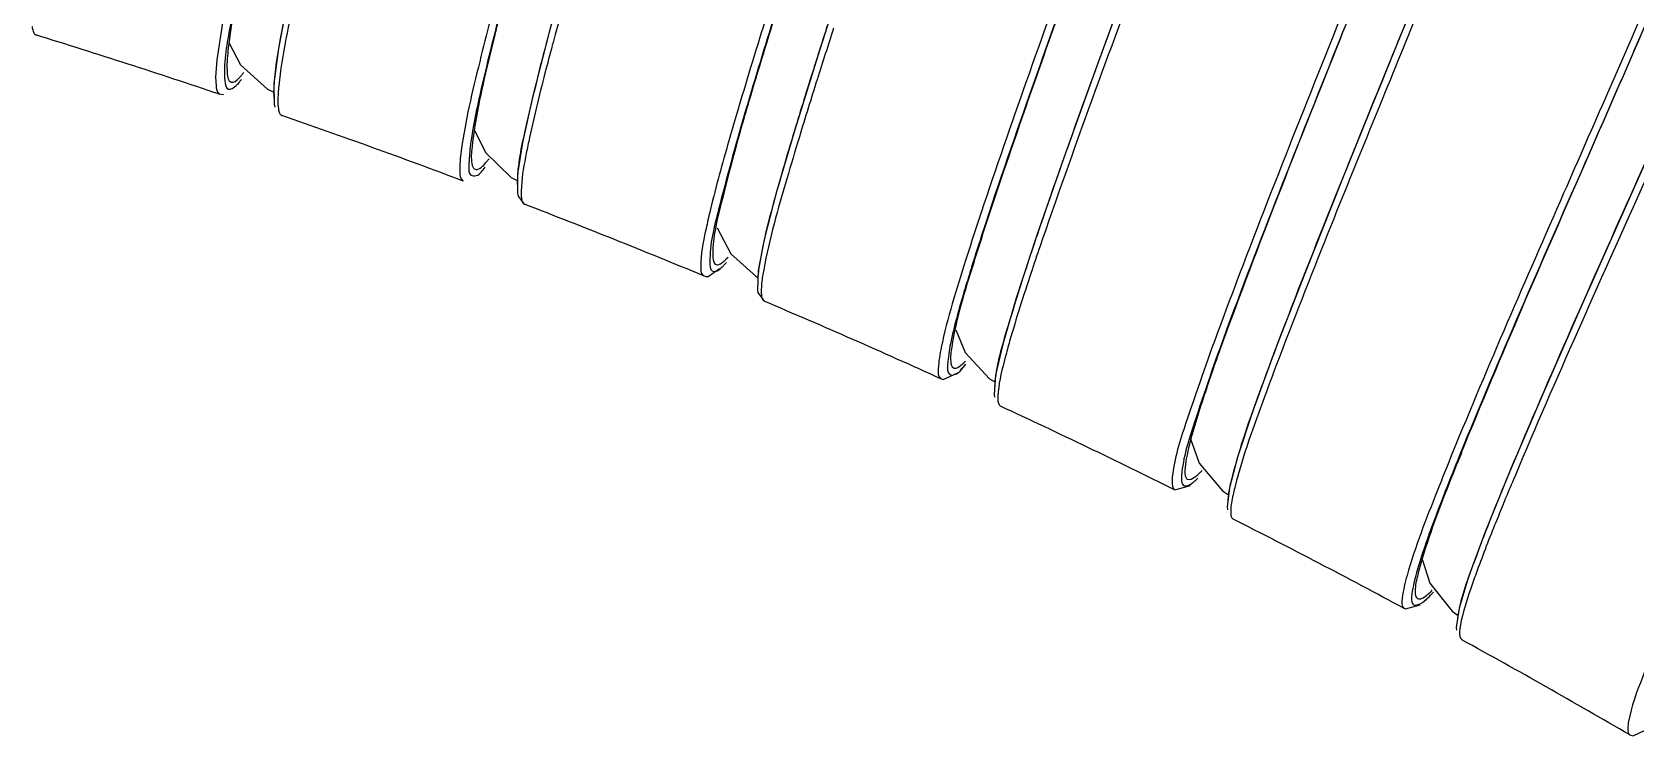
# Model space of a CAD drawing. Header units: millimetres. Extents: x 601 to 1195, y -13 to 407.
# Drawn here: x 1003.02 to 1017.27, y 363.4 to 369.66 of the extents above; entities that cross this region are included whole.
import ezdxf

# ---------------------------------------------------------------- set-up
doc = ezdxf.new("R2010")
doc.units = ezdxf.units.MM
doc.header["$LTSCALE"] = 0.1

msp = doc.modelspace()

# ---------------------------------------------------------------- linework, layer by layer
at = {"color": 7, "linetype": 'Continuous'}
for p, q in [((1010.286, 370.338), (1010.014, 369.493)), ((1005.294, 369.967), (1005.206, 369.51)), ((1007.612, 369.656), (1007.599, 369.606)), ((1003.049, 369.631), (1003.051, 369.63)), ((1004.768, 369.558), (1004.87, 369.363)), ((1005.206, 369.51), (1005.165, 369.199)), ((1017.194, 369.513), (1017.178, 369.477)), ((1010.014, 369.493), (1009.795, 368.787)), ((1017.178, 369.477), (1017.019, 369.113)), ((1017.254, 369.487), (1017.238, 369.45)), ((1004.87, 369.363), (1005.108, 369.149)), ((1004.677, 369.106), (1004.717, 369.099)), ((1004.677, 369.106), (1004.684, 369.103)), ((1004.844, 369.188), (1004.856, 369.206)), ((1005.108, 369.149), (1005.166, 369.122)), ((1005.233, 368.915), (1005.235, 368.914)), ((1009.28, 368.931), (1009.269, 368.894)), ((1006.951, 368.778), (1007.045, 368.585)), ((1007.375, 368.673), (1007.331, 368.394)), ((1007.045, 368.585), (1007.275, 368.363)), ((1006.843, 368.335), (1006.849, 368.332)), ((1007.275, 368.363), (1007.335, 368.333)), ((1007.336, 368.197), (1007.391, 368.126)), ((1007.391, 368.126), (1007.393, 368.125)), ((1009.105, 367.914), (1009.226, 367.685)), ((1009.524, 367.812), (1009.471, 367.534)), ((1011.946, 367.842), (1011.939, 367.823)), ((1011.998, 367.816), (1011.976, 367.752)), ((1009.226, 367.685), (1009.448, 367.484)), ((1009.119, 367.54), (1009.131, 367.55)), ((1008.979, 367.493), (1009.006, 367.483)), ((1008.979, 367.493), (1008.987, 367.488)), ((1009.448, 367.484), (1009.468, 367.473)), ((1009.468, 367.339), (1009.522, 367.264)), ((1009.522, 367.264), (1009.524, 367.263)), ((1011.228, 367.009), (1011.311, 366.807)), ((1013.566, 367.019), (1013.559, 367)), ((1013.636, 367.016), (1013.627, 366.99)), ((1011.311, 366.807), (1011.526, 366.573)), ((1011.644, 366.88), (1011.58, 366.604)), ((1011.268, 366.649), (1011.283, 366.667)), ((1011.091, 366.575), (1011.115, 366.567)), ((1011.091, 366.575), (1011.095, 366.573)), ((1011.115, 366.567), (1011.245, 366.625)), ((1011.526, 366.573), (1011.579, 366.542)), ((1011.603, 366.456), (1011.6, 366.425)), ((1016.433, 366.41), (1016.146, 365.737)), ((1011.623, 366.331), (1011.624, 366.33)), ((1013.312, 366.038), (1013.39, 365.822)), ((1013.39, 365.822), (1013.597, 365.576)), ((1013.73, 365.877), (1013.658, 365.603)), ((1013.35, 365.662), (1013.366, 365.678)), ((1016.2, 365.717), (1016.183, 365.677)), ((1013.17, 365.587), (1013.174, 365.586)), ((1013.17, 365.587), (1013.171, 365.587)), ((1013.174, 365.586), (1013.313, 365.625)), ((1013.321, 365.64), (1013.334, 365.65)), ((1013.597, 365.576), (1013.651, 365.542)), ((1016.104, 365.487), (1016.083, 365.435)), ((1013.69, 365.327), (1013.692, 365.326)), ((1015.376, 364.959), (1015.441, 364.755)), ((1015.782, 364.804), (1015.7, 364.533)), ((1015.441, 364.755), (1015.638, 364.505)), ((1015.211, 364.532), (1015.223, 364.527)), ((1015.211, 364.532), (1015.213, 364.531)), ((1015.223, 364.527), (1015.355, 364.564)), ((1015.395, 364.602), (1015.412, 364.617)), ((1015.638, 364.505), (1015.692, 364.468)), ((1015.722, 364.254), (1015.724, 364.252)), ((1017.212, 363.411), (1017.225, 363.403)), ((1017.212, 363.411), (1017.217, 363.407))]:
    msp.add_line(p, q, dxfattribs=at)
for points in [[(1017.254, 369.487), (1017.365, 369.741), (1017.616, 370.318), (1017.864, 370.894), (1018.105, 371.459), (1018.333, 372.004), (1018.544, 372.517), (1018.732, 372.993)], [(1013.249, 371.452), (1012.835, 370.323), (1012.487, 369.37), (1012.188, 368.537)], [(1007.808, 370.373), (1007.612, 369.655), (1007.467, 369.089), (1007.375, 368.673)], [(1015.489, 370.39), (1015.034, 369.269), (1014.654, 368.329), (1014.328, 367.509)], [(1017.691, 369.253), (1017.196, 368.141), (1016.785, 367.216), (1016.433, 366.41)], [(1005.165, 369.199), (1005.167, 369.015), (1005.173, 368.989)], [(1009.795, 368.787), (1009.631, 368.226), (1009.524, 367.812)], [(1012.188, 368.537), (1011.945, 367.841), (1011.764, 367.288), (1011.644, 366.88)], [(1007.331, 368.394), (1007.33, 368.222), (1007.336, 368.197)], [(1009.006, 367.483), (1009.025, 367.483), (1009.125, 367.554)], [(1009.471, 367.534), (1009.464, 367.362), (1009.468, 367.339)], [(1014.328, 367.509), (1014.063, 366.824), (1013.864, 366.28), (1013.73, 365.877)], [(1011.58, 366.604), (1011.567, 366.432), (1011.571, 366.408)], [(1016.146, 365.737), (1015.929, 365.202), (1015.782, 364.804)], [(1013.658, 365.603), (1013.638, 365.431), (1013.641, 365.407)], [(1015.7, 364.533), (1015.674, 364.36), (1015.676, 364.336)], [(1017.225, 363.403), (1017.246, 363.397), (1017.354, 363.447)]]:
    msp.add_lwpolyline(points, dxfattribs=at)
for centre, radius, start, end in [((1035.224, 362.645), 28.951, 165.7625, 166.0373), ((1087.283, 345.005), 81.056, 162.25393, 162.56171), ((1090.852, 343.645), 84.81, 162.11578, 162.44031), ((982.961, 304.665), 68, 71.37028, 72.81632), ((1044.472, 359.721), 38.118, 164.9265, 165.0761), ((1004.607, 369.487), 0.346, 315.4004, 316.9387), ((1007.525, 369.021), 2.365, 173.8661, 174.2461), ((1058.779, 353.953), 51.181, 162.5566, 163.2052), ((1058.863, 353.754), 51.262, 162.4252, 163.0197), ((1004.591, 369.417), 0.337, 314.9232, 317.4231), ((1042.051, 359.428), 34.049, 163.6153, 163.8625), ((982.961, 304.665), 68, 69.43361, 70.87965), ((1006.505, 368.975), 0.725, 319.7073, 320.2005), ((1006.399, 369.063), 0.864, 320.2352, 321.8676), ((1049.606, 355.511), 40.09, 161.2698, 161.915), ((1007.856, 368.315), 0.527, 179.8069, 181.2768), ((1007.764, 368.313), 0.435, 181.2804, 182.7251), ((982.961, 304.665), 68, 67.49716, 68.94321), ((1034.824, 360.25), 24.572, 161.7167, 162.7351), ((1008.699, 368.111), 0.679, 317.1391, 317.9031), ((1008.966, 367.751), 0.26, 309.5279, 310.2805), ((1008.938, 367.783), 0.303, 310.3158, 312.3841), ((1008.903, 367.821), 0.354, 312.3514, 313.0918), ((1008.796, 368.02), 0.546, 314.8065, 317.1945), ((982.961, 304.665), 68, 65.56044, 67.00648), ((1036.713, 358.541), 24.579, 159.9687, 160.7086), ((1012.06, 366.49), 0.489, 176.8704, 177.5611), ((982.961, 304.665), 68, 63.62377, 65.06981), ((1039.111, 356.36), 25.273, 157.8431, 158.7766), ((1043.584, 354.662), 30.05, 158.0101, 158.1924), ((1045.47, 353.515), 31.769, 157.3489, 157.8339), ((1047.623, 352.478), 34.098, 157.2267, 157.5729), ((1013.18, 365.832), 0.239, 304.1257, 306.1924), ((982.961, 304.665), 68, 61.6871, 63.13315), ((1015.017, 365.148), 0.637, 310.5256, 312.1475), ((1014.895, 365.283), 0.819, 312.1531, 313.7823), ((1016.349, 364.272), 0.647, 170.0305, 172.3422), ((982.961, 304.665), 68, 59.7505, 61.19654)]:
    msp.add_arc(centre, radius, start, end, dxfattribs=at)
for points, knots in [([(1008.732, 373.327), (1008.632, 372.986), (1008.271, 371.757), (1007.907, 370.528), (1007.666, 369.634)], [0, 0, 0, 0, 0.276787, 1, 1, 1, 1]), ([(1018.678, 373.031), (1018.579, 372.777), (1018.103, 371.597), (1017.594, 370.43), (1017.194, 369.513)], [0, 0, 0, 0, 0.213855, 1, 1, 1, 1]), ([(1018.718, 372.956), (1018.62, 372.706), (1018.151, 371.542), (1017.649, 370.391), (1017.254, 369.487)], [0, 0, 0, 0, 0.21387, 1, 1, 1, 1]), ([(1012.797, 371.655), (1012.691, 371.359), (1012.301, 370.27), (1011.91, 369.182), (1011.64, 368.384)], [0, 0, 0, 0, 0.271857, 1, 1, 1, 1]), ([(1012.784, 371.618), (1012.662, 371.278), (1012.225, 370.06), (1011.784, 368.844), (1011.492, 367.958)], [0, 0, 0, 0, 0.279546, 1, 1, 1, 1]), ([(1013.249, 371.451), (1013.127, 371.117), (1012.686, 369.917), (1012.243, 368.717), (1011.946, 367.842)], [0, 0, 0, 0, 0.277734, 1, 1, 1, 1]), ([(1013.311, 371.429), (1013.188, 371.096), (1012.745, 369.894), (1012.299, 368.693), (1011.998, 367.816)], [0, 0, 0, 0, 0.276802, 1, 1, 1, 1]), ([(1012.569, 371.216), (1012.461, 370.915), (1012.074, 369.838), (1011.687, 368.762), (1011.428, 367.979)], [0, 0, 0, 0, 0.279675, 1, 1, 1, 1]), ([(1004.938, 370.52), (1004.877, 370.241), (1004.796, 369.814), (1004.714, 369.374), (1004.73, 369.221)], [0, 0, 0, 0, 0.650247, 1, 1, 1, 1]), ([(1004.942, 370.512), (1004.919, 370.405), (1004.848, 370.066), (1004.78, 369.724), (1004.757, 369.488)], [0, 0, 0, 0, 0.314426, 1, 1, 1, 1]), ([(1014.968, 370.596), (1014.837, 370.265), (1014.363, 369.075), (1013.887, 367.886), (1013.566, 367.019)], [0, 0, 0, 0, 0.27788, 1, 1, 1, 1]), ([(1015.044, 370.609), (1014.909, 370.268), (1014.428, 369.055), (1013.943, 367.842), (1013.621, 366.96)], [0, 0, 0, 0, 0.280429, 1, 1, 1, 1]), ([(1015.029, 370.572), (1014.899, 370.243), (1014.428, 369.06), (1013.955, 367.878), (1013.636, 367.016)], [0, 0, 0, 0, 0.278272, 1, 1, 1, 1]), ([(1004.863, 370.493), (1004.845, 370.411), (1004.784, 370.128), (1004.727, 369.843), (1004.693, 369.64)], [0, 0, 0, 0, 0.289858, 1, 1, 1, 1]), ([(1005.448, 370.396), (1005.418, 370.266), (1005.327, 369.863), (1005.238, 369.457), (1005.209, 369.178)], [0, 0, 0, 0, 0.320662, 1, 1, 1, 1]), ([(1015.489, 370.389), (1015.354, 370.056), (1014.869, 368.861), (1014.381, 367.666), (1014.052, 366.795)], [0, 0, 0, 0, 0.278401, 1, 1, 1, 1]), ([(1009.742, 370.2), (1009.709, 370.095), (1009.588, 369.706), (1009.469, 369.317), (1009.385, 369.033)], [0, 0, 0, 0, 0.27062, 1, 1, 1, 1]), ([(1009.624, 370.054), (1009.592, 369.953), (1009.475, 369.579), (1009.361, 369.205), (1009.28, 368.931)], [0, 0, 0, 0, 0.270406, 1, 1, 1, 1]), ([(1009.696, 370.062), (1009.663, 369.958), (1009.544, 369.577), (1009.428, 369.195), (1009.346, 368.916)], [0, 0, 0, 0, 0.271354, 1, 1, 1, 1]), ([(1015.382, 369.952), (1015.262, 369.658), (1014.83, 368.601), (1014.399, 367.544), (1014.106, 366.774)], [0, 0, 0, 0, 0.278337, 1, 1, 1, 1]), ([(1005.279, 369.893), (1005.266, 369.831), (1005.226, 369.626), (1005.189, 369.419), (1005.173, 369.274)], [0, 0, 0, 0, 0.301438, 1, 1, 1, 1]), ([(1003.016, 369.705), (1003.017, 369.695), (1003.022, 369.669), (1003.033, 369.637), (1003.049, 369.631)], [0, 0, 0, 0, 0.353414, 1, 1, 1, 1]), ([(1007.087, 369.762), (1007.056, 369.639), (1006.96, 369.253), (1006.865, 368.864), (1006.83, 368.596)], [0, 0, 0, 0, 0.31975, 1, 1, 1, 1]), ([(1007.153, 369.745), (1007.123, 369.628), (1007.032, 369.26), (1006.943, 368.89), (1006.91, 368.634)], [0, 0, 0, 0, 0.318838, 1, 1, 1, 1]), ([(1004.693, 369.64), (1004.685, 369.589), (1004.663, 369.436), (1004.64, 369.281), (1004.651, 369.178)], [0, 0, 0, 0, 0.33408, 1, 1, 1, 1]), ([(1007.129, 369.63), (1007.065, 369.373), (1006.981, 369.034), (1006.925, 368.647), (1006.916, 368.515), (1006.929, 368.469)], [0, 0, 0, 0, 0.672953, 0.881042, 1, 1, 1, 1]), ([(1007.599, 369.606), (1007.527, 369.335), (1007.425, 368.91), (1007.329, 368.476), (1007.329, 368.317)], [0, 0, 0, 0, 0.63693, 1, 1, 1, 1]), ([(1007.64, 369.537), (1007.618, 369.455), (1007.543, 369.171), (1007.473, 368.885), (1007.43, 368.681)], [0, 0, 0, 0, 0.28916, 1, 1, 1, 1]), ([(1004.757, 369.488), (1004.75, 369.422), (1004.743, 369.341), (1004.758, 369.219), (1004.785, 369.21)], [0, 0, 0, 0, 0.697942, 1, 1, 1, 1]), ([(1017.238, 369.45), (1017.094, 369.12), (1016.576, 367.936), (1016.055, 366.754), (1015.704, 365.891)], [0, 0, 0, 0, 0.279444, 1, 1, 1, 1]), ([(1017.254, 369.487), (1017.109, 369.154), (1016.591, 367.966), (1016.069, 366.779), (1015.719, 365.914)], [0, 0, 0, 0, 0.279834, 1, 1, 1, 1]), ([(1004.73, 369.221), (1004.733, 369.194), (1004.748, 369.117), (1004.811, 369.161), (1004.829, 369.179)], [0, 0, 0, 0, 0.51949, 1, 1, 1, 1]), ([(1004.839, 369.189), (1004.845, 369.196), (1004.858, 369.211), (1004.869, 369.226), (1004.876, 369.234)], [0, 0, 0, 0, 0.46745, 1, 1, 1, 1]), ([(1004.86, 369.252), (1004.866, 369.258), (1004.879, 369.273), (1004.891, 369.288), (1004.897, 369.297)], [0, 0, 0, 0, 0.466705, 1, 1, 1, 1]), ([(1005.172, 369.258), (1005.17, 369.238), (1005.164, 369.172), (1005.161, 369.106), (1005.167, 369.061)], [0, 0, 0, 0, 0.31253, 1, 1, 1, 1]), ([(1017.691, 369.252), (1017.547, 368.929), (1017.028, 367.764), (1016.506, 366.6), (1016.151, 365.75)], [0, 0, 0, 0, 0.277491, 1, 1, 1, 1]), ([(1017.752, 369.226), (1017.607, 368.903), (1017.085, 367.736), (1016.559, 366.57), (1016.2, 365.717)], [0, 0, 0, 0, 0.276637, 1, 1, 1, 1]), ([(1005.209, 369.178), (1005.207, 369.156), (1005.201, 369.088), (1005.197, 369.018), (1005.205, 368.972)], [0, 0, 0, 0, 0.317361, 1, 1, 1, 1]), ([(1017.019, 369.113), (1016.889, 368.816), (1016.424, 367.753), (1015.958, 366.69), (1015.642, 365.916)], [0, 0, 0, 0, 0.279509, 1, 1, 1, 1]), ([(1005.205, 368.972), (1005.207, 368.959), (1005.211, 368.938), (1005.225, 368.919), (1005.233, 368.915)], [0, 0, 0, 0, 0.606554, 1, 1, 1, 1]), ([(1009.269, 368.894), (1009.245, 368.812), (1009.163, 368.53), (1009.085, 368.246), (1009.037, 368.043)], [0, 0, 0, 0, 0.28916, 1, 1, 1, 1]), ([(1009.346, 368.916), (1009.264, 368.638), (1009.151, 368.209), (1009.038, 367.768), (1009.041, 367.61)], [0, 0, 0, 0, 0.647552, 1, 1, 1, 1]), ([(1009.344, 368.892), (1009.271, 368.638), (1009.166, 368.24), (1009.067, 367.833), (1009.066, 367.684)], [0, 0, 0, 0, 0.639686, 1, 1, 1, 1]), ([(1007.43, 368.681), (1007.42, 368.635), (1007.391, 368.49), (1007.366, 368.344), (1007.363, 368.244)], [0, 0, 0, 0, 0.318382, 1, 1, 1, 1]), ([(1009.781, 368.742), (1009.746, 368.625), (1009.638, 368.255), (1009.532, 367.883), (1009.487, 367.624)], [0, 0, 0, 0, 0.31756, 1, 1, 1, 1]), ([(1009.836, 368.725), (1009.798, 368.6), (1009.682, 368.209), (1009.568, 367.816), (1009.519, 367.542)], [0, 0, 0, 0, 0.318684, 1, 1, 1, 1]), ([(1006.83, 368.596), (1006.822, 368.536), (1006.815, 368.456), (1006.82, 368.352), (1006.843, 368.335)], [0, 0, 0, 0, 0.678563, 1, 1, 1, 1]), ([(1006.91, 368.634), (1006.903, 368.579), (1006.901, 368.507), (1006.893, 368.378), (1006.992, 368.372), (1007.02, 368.426), (1007.043, 368.454)], [0, 0, 0, 0, 0.403399, 0.617006, 0.735258, 1, 1, 1, 1]), ([(1006.929, 368.469), (1006.931, 368.461), (1006.936, 368.448), (1006.948, 368.437), (1006.954, 368.435)], [0, 0, 0, 0, 0.574214, 1, 1, 1, 1]), ([(1006.954, 368.435), (1006.96, 368.433), (1007.006, 368.436), (1007.034, 368.477), (1007.058, 368.506)], [0, 0, 0, 0, 0.148752, 1, 1, 1, 1]), ([(1007.363, 368.244), (1007.363, 368.238), (1007.363, 368.226), (1007.363, 368.214), (1007.363, 368.209)], [0, 0, 0, 0, 0.52136, 1, 1, 1, 1]), ([(1007.363, 368.209), (1007.364, 368.198), (1007.366, 368.17), (1007.374, 368.134), (1007.392, 368.126)], [0, 0, 0, 0, 0.357262, 1, 1, 1, 1]), ([(1009.037, 368.043), (1009.025, 367.992), (1008.991, 367.837), (1008.957, 367.679), (1008.959, 367.573)], [0, 0, 0, 0, 0.332098, 1, 1, 1, 1]), ([(1011.428, 367.979), (1011.389, 367.861), (1011.269, 367.488), (1011.151, 367.113), (1011.097, 366.852)], [0, 0, 0, 0, 0.317702, 1, 1, 1, 1]), ([(1011.497, 367.956), (1011.458, 367.836), (1011.344, 367.473), (1011.228, 367.107), (1011.19, 366.855)], [0, 0, 0, 0, 0.330328, 1, 1, 1, 1]), ([(1011.939, 367.823), (1011.846, 367.548), (1011.712, 367.118), (1011.581, 366.679), (1011.572, 366.516)], [0, 0, 0, 0, 0.641094, 1, 1, 1, 1]), ([(1009.066, 367.684), (1009.066, 367.672), (1009.067, 367.64), (1009.075, 367.596), (1009.095, 367.588)], [0, 0, 0, 0, 0.366707, 1, 1, 1, 1]), ([(1011.976, 367.752), (1011.948, 367.672), (1011.854, 367.391), (1011.763, 367.11), (1011.705, 366.907)], [0, 0, 0, 0, 0.288024, 1, 1, 1, 1]), ([(1009.041, 367.61), (1009.041, 367.583), (1009.04, 367.514), (1009.103, 367.529), (1009.119, 367.54)], [0, 0, 0, 0, 0.585062, 1, 1, 1, 1]), ([(1009.095, 367.588), (1009.102, 367.585), (1009.124, 367.587), (1009.141, 367.599), (1009.151, 367.606)], [0, 0, 0, 0, 0.399884, 1, 1, 1, 1]), ([(1009.146, 367.562), (1009.152, 367.569), (1009.167, 367.583), (1009.18, 367.598), (1009.187, 367.606)], [0, 0, 0, 0, 0.465582, 1, 1, 1, 1]), ([(1009.151, 367.606), (1009.156, 367.61), (1009.166, 367.619), (1009.176, 367.628), (1009.181, 367.633)], [0, 0, 0, 0, 0.466632, 1, 1, 1, 1]), ([(1009.487, 367.624), (1009.483, 367.602), (1009.472, 367.533), (1009.463, 367.463), (1009.467, 367.414)], [0, 0, 0, 0, 0.31453, 1, 1, 1, 1]), ([(1009.519, 367.542), (1009.515, 367.523), (1009.505, 367.461), (1009.497, 367.398), (1009.497, 367.354)], [0, 0, 0, 0, 0.301671, 1, 1, 1, 1]), ([(1011.359, 367.543), (1011.339, 367.477), (1011.273, 367.259), (1011.211, 367.039), (1011.179, 366.884)], [0, 0, 0, 0, 0.30384, 1, 1, 1, 1]), ([(1009.497, 367.354), (1009.497, 367.349), (1009.497, 367.338), (1009.498, 367.328), (1009.498, 367.324)], [0, 0, 0, 0, 0.524018, 1, 1, 1, 1]), ([(1009.498, 367.324), (1009.499, 367.31), (1009.502, 367.288), (1009.515, 367.268), (1009.522, 367.264)], [0, 0, 0, 0, 0.607626, 1, 1, 1, 1]), ([(1013.559, 367), (1013.458, 366.729), (1013.31, 366.301), (1013.168, 365.864), (1013.151, 365.7)], [0, 0, 0, 0, 0.63681, 1, 1, 1, 1]), ([(1013.627, 366.99), (1013.528, 366.722), (1013.385, 366.302), (1013.245, 365.873), (1013.234, 365.714)], [0, 0, 0, 0, 0.64302, 1, 1, 1, 1]), ([(1011.097, 366.852), (1011.084, 366.789), (1011.07, 366.707), (1011.067, 366.592), (1011.091, 366.575)], [0, 0, 0, 0, 0.686423, 1, 1, 1, 1]), ([(1011.179, 366.884), (1011.167, 366.823), (1011.154, 366.74), (1011.15, 366.631), (1011.173, 366.612)], [0, 0, 0, 0, 0.680206, 1, 1, 1, 1]), ([(1011.19, 366.855), (1011.184, 366.812), (1011.174, 366.755), (1011.188, 366.677), (1011.206, 366.669)], [0, 0, 0, 0, 0.678713, 1, 1, 1, 1]), ([(1011.705, 366.907), (1011.692, 366.86), (1011.651, 366.711), (1011.613, 366.56), (1011.603, 366.456)], [0, 0, 0, 0, 0.318254, 1, 1, 1, 1]), ([(1011.173, 366.612), (1011.179, 366.607), (1011.245, 366.599), (1011.283, 366.665), (1011.317, 366.704)], [0, 0, 0, 0, 0.131662, 1, 1, 1, 1]), ([(1011.206, 366.669), (1011.209, 366.668), (1011.214, 366.666), (1011.22, 366.666), (1011.223, 366.667)], [0, 0, 0, 0, 0.47839, 1, 1, 1, 1]), ([(1011.223, 366.667), (1011.228, 366.667), (1011.238, 366.67), (1011.247, 366.675), (1011.252, 366.678)], [0, 0, 0, 0, 0.447738, 1, 1, 1, 1]), ([(1013.514, 366.661), (1013.491, 366.593), (1013.414, 366.368), (1013.341, 366.142), (1013.301, 365.981)], [0, 0, 0, 0, 0.301972, 1, 1, 1, 1]), ([(1014.052, 366.795), (1014.01, 366.681), (1013.877, 366.321), (1013.747, 365.958), (1013.683, 365.703)], [0, 0, 0, 0, 0.315757, 1, 1, 1, 1]), ([(1014.106, 366.774), (1014.06, 366.653), (1013.918, 366.272), (1013.778, 365.888), (1013.709, 365.619)], [0, 0, 0, 0, 0.316873, 1, 1, 1, 1]), ([(1011.6, 366.425), (1011.6, 366.413), (1011.599, 366.382), (1011.604, 366.341), (1011.623, 366.33)], [0, 0, 0, 0, 0.362753, 1, 1, 1, 1]), ([(1013.301, 365.981), (1013.285, 365.916), (1013.267, 365.825), (1013.256, 365.713), (1013.276, 365.687)], [0, 0, 0, 0, 0.670559, 1, 1, 1, 1]), ([(1015.642, 365.916), (1015.596, 365.802), (1015.452, 365.442), (1015.31, 365.079), (1015.237, 364.823)], [0, 0, 0, 0, 0.315747, 1, 1, 1, 1]), ([(1015.684, 365.825), (1015.583, 365.573), (1015.45, 365.24), (1015.335, 364.852), (1015.306, 364.717), (1015.31, 364.666)], [0, 0, 0, 0, 0.666096, 0.876117, 1, 1, 1, 1]), ([(1013.151, 365.7), (1013.15, 365.685), (1013.147, 365.649), (1013.149, 365.599), (1013.17, 365.587)], [0, 0, 0, 0, 0.372649, 1, 1, 1, 1]), ([(1013.234, 365.714), (1013.232, 365.684), (1013.223, 365.604), (1013.296, 365.622), (1013.314, 365.635)], [0, 0, 0, 0, 0.580439, 1, 1, 1, 1]), ([(1013.276, 365.687), (1013.277, 365.685), (1013.28, 365.682), (1013.284, 365.68), (1013.286, 365.679)], [0, 0, 0, 0, 0.513385, 1, 1, 1, 1]), ([(1013.286, 365.679), (1013.305, 365.669), (1013.345, 365.693), (1013.37, 365.714), (1013.38, 365.722)], [0, 0, 0, 0, 0.631482, 1, 1, 1, 1]), ([(1013.334, 365.65), (1013.342, 365.656), (1013.357, 365.669), (1013.372, 365.684), (1013.379, 365.691)], [0, 0, 0, 0, 0.464952, 1, 1, 1, 1]), ([(1013.38, 365.722), (1013.386, 365.728), (1013.399, 365.74), (1013.411, 365.752), (1013.417, 365.759)], [0, 0, 0, 0, 0.473674, 1, 1, 1, 1]), ([(1013.683, 365.703), (1013.677, 365.68), (1013.66, 365.608), (1013.645, 365.534), (1013.645, 365.483)], [0, 0, 0, 0, 0.315415, 1, 1, 1, 1]), ([(1013.709, 365.619), (1013.704, 365.598), (1013.688, 365.532), (1013.674, 365.464), (1013.671, 365.416)], [0, 0, 0, 0, 0.304982, 1, 1, 1, 1]), ([(1013.671, 365.416), (1013.67, 365.411), (1013.67, 365.402), (1013.67, 365.392), (1013.67, 365.388)], [0, 0, 0, 0, 0.522478, 1, 1, 1, 1]), ([(1013.67, 365.388), (1013.67, 365.375), (1013.671, 365.353), (1013.683, 365.331), (1013.69, 365.327)], [0, 0, 0, 0, 0.607696, 1, 1, 1, 1]), ([(1015.552, 365.509), (1015.527, 365.443), (1015.444, 365.226), (1015.366, 365.006), (1015.322, 364.85)], [0, 0, 0, 0, 0.30277, 1, 1, 1, 1]), ([(1016.049, 365.501), (1015.96, 365.283), (1015.828, 364.936), (1015.703, 364.581), (1015.686, 364.446)], [0, 0, 0, 0, 0.633622, 1, 1, 1, 1]), ([(1016.083, 365.435), (1016.06, 365.38), (1015.98, 365.183), (1015.903, 364.985), (1015.851, 364.841)], [0, 0, 0, 0, 0.280351, 1, 1, 1, 1]), ([(1015.237, 364.823), (1015.219, 364.757), (1015.198, 364.674), (1015.186, 364.55), (1015.211, 364.532)], [0, 0, 0, 0, 0.693667, 1, 1, 1, 1]), ([(1015.322, 364.85), (1015.304, 364.788), (1015.284, 364.701), (1015.271, 364.59), (1015.291, 364.567)], [0, 0, 0, 0, 0.675618, 1, 1, 1, 1]), ([(1015.851, 364.841), (1015.833, 364.794), (1015.781, 364.643), (1015.731, 364.491), (1015.712, 364.384)], [0, 0, 0, 0, 0.318219, 1, 1, 1, 1]), ([(1015.291, 364.567), (1015.305, 364.551), (1015.398, 364.586), (1015.435, 364.638), (1015.471, 364.675)], [0, 0, 0, 0, 0.292021, 1, 1, 1, 1]), ([(1015.31, 364.666), (1015.31, 364.656), (1015.313, 364.638), (1015.324, 364.623), (1015.33, 364.619)], [0, 0, 0, 0, 0.589717, 1, 1, 1, 1]), ([(1015.33, 364.619), (1015.335, 364.616), (1015.375, 364.612), (1015.407, 364.643), (1015.431, 364.664)], [0, 0, 0, 0, 0.155162, 1, 1, 1, 1]), ([(1017.599, 364.564), (1017.505, 364.35), (1017.363, 364.009), (1017.23, 363.66), (1017.206, 363.525)], [0, 0, 0, 0, 0.628951, 1, 1, 1, 1]), ([(1015.708, 364.358), (1015.706, 364.345), (1015.703, 364.312), (1015.704, 364.266), (1015.723, 364.254)], [0, 0, 0, 0, 0.366265, 1, 1, 1, 1]), ([(1017.206, 363.525), (1017.203, 363.511), (1017.199, 363.475), (1017.195, 363.429), (1017.212, 363.411)], [0, 0, 0, 0, 0.359111, 1, 1, 1, 1])]:
    msp.add_open_spline(points, degree=3, knots=knots, dxfattribs=at)
for points in [[(1004.785, 369.21), (1004.809, 369.201), (1004.835, 369.227), (1004.853, 369.245)], [(1004.651, 369.178), (1004.654, 369.153), (1004.656, 369.121), (1004.677, 369.106)], [(1008.959, 367.573), (1008.959, 367.545), (1008.959, 367.512), (1008.979, 367.493)], [(1011.252, 366.678), (1011.275, 366.692), (1011.294, 366.71), (1011.313, 366.729)]]:
    msp.add_open_spline(points, degree=3, dxfattribs=at)

doc.saveas('drawing.dxf')
